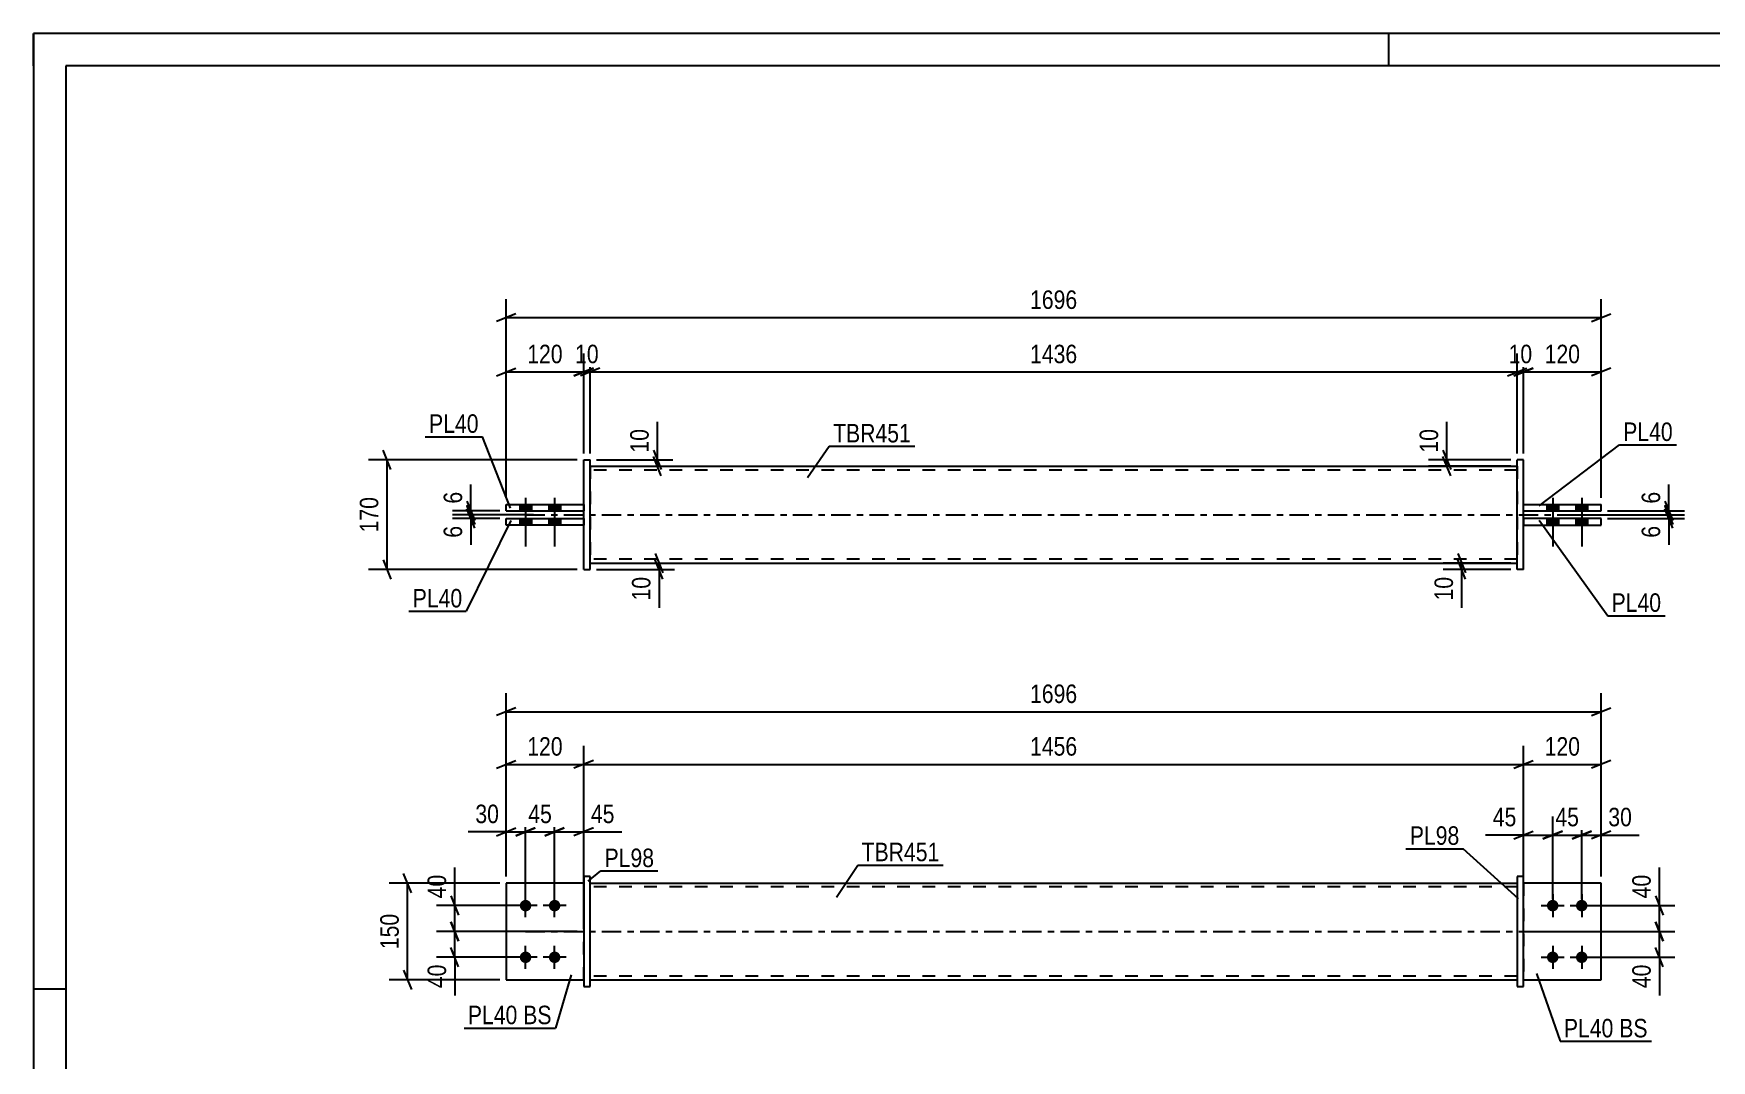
# Model space of a CAD drawing. Header units: millimetres. Extents: x 0 to 420, y 0 to 297.
# Drawn here: x 0 to 260, y 138 to 297 of the extents above; entities that cross this region are included whole.
import ezdxf

# ---------------------------------------------------------------- set-up
doc = ezdxf.new("R2010")
doc.units = ezdxf.units.MM
doc.linetypes.add('DXK_LINE_DOT2', pattern=[3.9198, 1.9599, -1.9599])
doc.linetypes.add('DXK_LINE_DOT3', pattern=[5.9187, 2.979, -0.9799, 0.9799, -0.9799])
doc.styles.add('Arial Narrow', font='ARIALN.TTF', dxfattribs={"height": 0.2})

# ---------------------------------------------------------------- blocks, each defined once
blk = doc.blocks.new('Unknown-580872287-1163')
at = {"color": 5, "linetype": 'Continuous'}
for p, q in [((420, 297), (0, 297)), ((0, 297), (0, 0)), ((0, 292), (0, 297)), ((210, 292), (210, 297)), ((415, 292), (5, 292)), ((5, 292), (5, 5)), ((5, 149), (0, 149))]:
    blk.add_line(p, q, dxfattribs=at)
blk = doc.blocks.new('Part-580872287-1766 - 1738')
at = {"color": 7, "linetype": 'DXK_LINE_DOT2'}
for p, q in [((242.86, 165.45), (230.86, 165.45)), ((230.86, 165.45), (230.86, 150.45)), ((242.86, 150.45), (242.86, 165.45)), ((230.86, 150.45), (242.86, 150.45))]:
    blk.add_line(p, q, dxfattribs=at)
blk = doc.blocks.new('Part-580872287-1796 - 1738')
at = {"color": 2, "linetype": 'Continuous'}
for p, q in [((85.23, 165.45), (73.23, 165.45)), ((73.23, 165.45), (73.23, 150.45)), ((73.23, 150.45), (85.23, 150.45))]:
    blk.add_line(p, q, dxfattribs=at)
at = {"color": 7, "linetype": 'DXK_LINE_DOT2'}
blk.add_line((85.23, 150.45), (85.23, 165.45), dxfattribs=at)
blk = doc.blocks.new('Part-580872287-1771 - 1738')
at = {"color": 2, "linetype": 'Continuous'}
for p, q in [((242.86, 165.45), (230.86, 165.45)), ((242.86, 150.45), (242.86, 165.45)), ((230.86, 150.45), (242.86, 150.45))]:
    blk.add_line(p, q, dxfattribs=at)
at = {"color": 7, "linetype": 'DXK_LINE_DOT2'}
blk.add_line((230.86, 165.45), (230.86, 150.45), dxfattribs=at)
blk = doc.blocks.new('Part-580872287-1786 - 1738')
at = {"color": 2, "linetype": 'Continuous'}
for p, q in [((229.86, 166.45), (229.86, 149.45)), ((230.86, 166.45), (229.86, 166.45)), ((230.86, 149.45), (230.86, 166.45)), ((229.86, 149.45), (230.86, 149.45))]:
    blk.add_line(p, q, dxfattribs=at)
blk = doc.blocks.new('Part-580872287-1791 - 1738')
at = {"color": 7, "linetype": 'DXK_LINE_DOT2'}
for p, q in [((85.23, 165.45), (73.23, 165.45)), ((73.23, 165.45), (73.23, 150.45)), ((85.23, 150.45), (85.23, 165.45)), ((73.23, 150.45), (85.23, 150.45))]:
    blk.add_line(p, q, dxfattribs=at)
blk = doc.blocks.new('Part-580872287-1801 - 1738')
at = {"color": 2, "linetype": 'Continuous'}
for p, q in [((86.23, 166.45), (85.23, 166.45)), ((85.23, 166.45), (85.23, 149.45)), ((86.23, 149.45), (86.23, 166.45)), ((85.23, 149.45), (86.23, 149.45))]:
    blk.add_line(p, q, dxfattribs=at)
blk = doc.blocks.new('Part-580872287-1806 - 1738')
at = {"color": 2, "linetype": 'Continuous'}
for p, q in [((86.23, 165.45), (229.86, 165.45)), ((86.23, 150.45), (229.86, 150.45))]:
    blk.add_line(p, q, dxfattribs=at)
at = {"color": 7, "linetype": 'DXK_LINE_DOT2'}
for p, q in [((86.23, 150.45), (86.23, 165.45)), ((229.86, 164.85), (86.23, 164.85)), ((229.86, 165.45), (229.86, 150.45)), ((229.86, 151.05), (86.23, 151.05))]:
    blk.add_line(p, q, dxfattribs=at)
at = {"color": 7, "linetype": 'DXK_LINE_DOT3'}
blk.add_line((76.23, 157.95), (239.86, 157.95), dxfattribs=at)
blk = doc.blocks.new('Bolt-580872287-1807 - 1738')
at = {"linetype": 'Continuous'}
for points in [[(235.36, 162.85, -1), (235.36, 161.05, -1)], [(239.86, 162.85, -1), (239.86, 161.05, -1)], [(235.36, 154.85, -1), (235.36, 153.05, -1)], [(239.86, 154.85, -1), (239.86, 153.05, -1)]]:
    blk.add_hatch(color=1, dxfattribs=at).paths.add_polyline_path(points)
at = {"color": 1, "linetype": 'Continuous'}
for p, q in [((233.56, 161.95), (237.16, 161.95)), ((235.36, 163.75), (235.36, 160.15)), ((238.06, 161.95), (241.66, 161.95)), ((239.86, 163.75), (239.86, 160.15)), ((233.56, 153.95), (237.16, 153.95)), ((235.36, 155.75), (235.36, 152.15)), ((238.06, 153.95), (241.66, 153.95)), ((239.86, 155.75), (239.86, 152.15))]:
    blk.add_line(p, q, dxfattribs=at)
blk = doc.blocks.new('Bolt-580872287-1808 - 1738')
at = {"linetype": 'Continuous'}
for points in [[(76.23, 161.05, -1), (76.23, 162.85, -1)], [(80.73, 161.05, -1), (80.73, 162.85, -1)], [(76.23, 153.05, -1), (76.23, 154.85, -1)], [(80.73, 153.05, -1), (80.73, 154.85, -1)]]:
    blk.add_hatch(color=1, dxfattribs=at).paths.add_polyline_path(points)
at = {"color": 1, "linetype": 'Continuous'}
for p, q in [((78.03, 161.95), (74.43, 161.95)), ((76.23, 160.15), (76.23, 163.75)), ((82.53, 161.95), (78.93, 161.95)), ((80.73, 160.15), (80.73, 163.75)), ((78.03, 153.95), (74.43, 153.95)), ((76.23, 152.15), (76.23, 155.75)), ((82.53, 153.95), (78.93, 153.95)), ((80.73, 152.15), (80.73, 155.75))]:
    blk.add_line(p, q, dxfattribs=at)
blk = doc.blocks.new('Part-580872287-1430 - 1390')
at = {"color": 2, "linetype": 'Continuous'}
for p, q in [((229.86, 213.99), (229.86, 230.99)), ((230.86, 230.99), (229.86, 230.99)), ((230.86, 213.99), (230.86, 230.99)), ((230.86, 213.99), (229.86, 213.99))]:
    blk.add_line(p, q, dxfattribs=at)
blk = doc.blocks.new('Part-580872287-1462 - 1390')
at = {"color": 2, "linetype": 'Continuous'}
for p, q in [((230.86, 224.09), (242.86, 224.09)), ((242.86, 223.09), (242.86, 224.09)), ((230.86, 223.09), (242.86, 223.09))]:
    blk.add_line(p, q, dxfattribs=at)
at = {"color": 7, "linetype": 'DXK_LINE_DOT2'}
blk.add_line((230.86, 223.09), (230.86, 224.09), dxfattribs=at)
blk = doc.blocks.new('Part-580872287-1398 - 1390')
at = {"color": 2, "linetype": 'Continuous'}
for p, q in [((85.23, 213.99), (85.23, 230.99)), ((85.23, 230.99), (86.23, 230.99)), ((86.23, 213.99), (86.23, 230.99)), ((85.23, 213.99), (86.23, 213.99))]:
    blk.add_line(p, q, dxfattribs=at)
blk = doc.blocks.new('Part-580872287-1435 - 1390')
at = {"color": 2, "linetype": 'Continuous'}
for p, q in [((242.86, 221.89), (230.86, 221.89)), ((242.86, 220.89), (242.86, 221.89)), ((230.86, 220.89), (242.86, 220.89))]:
    blk.add_line(p, q, dxfattribs=at)
at = {"color": 7, "linetype": 'DXK_LINE_DOT2'}
blk.add_line((230.86, 221.89), (230.86, 220.89), dxfattribs=at)
blk = doc.blocks.new('Part-580872287-1424 - 1390')
at = {"color": 2, "linetype": 'Continuous'}
for p, q in [((73.23, 221.89), (85.23, 221.89)), ((73.23, 220.89), (73.23, 221.89)), ((85.23, 220.89), (73.23, 220.89))]:
    blk.add_line(p, q, dxfattribs=at)
at = {"color": 7, "linetype": 'DXK_LINE_DOT2'}
blk.add_line((85.23, 221.89), (85.23, 220.89), dxfattribs=at)
blk = doc.blocks.new('Part-580872287-1429 - 1390')
at = {"color": 2, "linetype": 'Continuous'}
for p, q in [((73.23, 223.09), (73.23, 224.09)), ((73.23, 224.09), (85.23, 224.09)), ((73.23, 223.09), (85.23, 223.09))]:
    blk.add_line(p, q, dxfattribs=at)
at = {"color": 7, "linetype": 'DXK_LINE_DOT2'}
blk.add_line((85.23, 224.09), (85.23, 223.09), dxfattribs=at)
blk = doc.blocks.new('Part-580872287-1450 - 1390')
at = {"color": 2, "linetype": 'Continuous'}
for p, q in [((86.23, 229.99), (229.86, 229.99)), ((86.23, 214.99), (229.86, 214.99))]:
    blk.add_line(p, q, dxfattribs=at)
at = {"color": 7, "linetype": 'DXK_LINE_DOT2'}
for p, q in [((86.23, 229.99), (86.23, 214.99)), ((229.86, 229.39), (86.23, 229.39)), ((229.86, 229.99), (229.86, 214.99)), ((229.86, 215.59), (86.23, 215.59))]:
    blk.add_line(p, q, dxfattribs=at)
at = {"color": 7, "linetype": 'DXK_LINE_DOT3'}
blk.add_line((76.23, 222.49), (239.86, 222.49), dxfattribs=at)
blk = doc.blocks.new('Bolt-580872287-1451 - 1390')
at = {"linetype": 'Continuous'}
for points in [[(236.26, 224.09), (234.46, 224.09), (234.46, 223.09), (236.26, 223.09)], [(236.26, 224.09), (234.46, 224.09), (234.46, 223.09), (236.26, 223.09)], [(240.76, 224.09), (238.96, 224.09), (238.96, 223.09), (240.76, 223.09)], [(240.76, 224.09), (238.96, 224.09), (238.96, 223.09), (240.76, 223.09)], [(236.26, 221.89), (234.46, 221.89), (234.46, 220.89), (236.26, 220.89)], [(236.26, 221.89), (234.46, 221.89), (234.46, 220.89), (236.26, 220.89)], [(240.76, 221.89), (238.96, 221.89), (238.96, 220.89), (240.76, 220.89)], [(240.76, 221.89), (238.96, 221.89), (238.96, 220.89), (240.76, 220.89)]]:
    blk.add_hatch(color=1, dxfattribs=at).paths.add_polyline_path(points)
at = {"color": 1, "linetype": 'Continuous'}
for p, q in [((234.46, 224.09), (234.46, 223.09)), ((234.46, 224.09), (234.46, 223.09)), ((235.36, 225.09), (235.36, 217.59)), ((235.36, 225.09), (235.36, 217.59)), ((236.26, 224.09), (236.26, 223.09)), ((236.26, 224.09), (236.26, 223.09)), ((238.96, 224.09), (238.96, 223.09)), ((238.96, 224.09), (238.96, 223.09)), ((239.86, 225.09), (239.86, 217.59)), ((239.86, 225.09), (239.86, 217.59)), ((240.76, 224.09), (240.76, 223.09)), ((240.76, 224.09), (240.76, 223.09)), ((234.46, 221.89), (234.46, 220.89)), ((234.46, 221.89), (234.46, 220.89)), ((236.26, 221.89), (236.26, 220.89)), ((236.26, 221.89), (236.26, 220.89)), ((238.96, 221.89), (238.96, 220.89)), ((238.96, 221.89), (238.96, 220.89)), ((240.76, 221.89), (240.76, 220.89)), ((240.76, 221.89), (240.76, 220.89))]:
    blk.add_line(p, q, dxfattribs=at)
blk = doc.blocks.new('Bolt-580872287-1452 - 1390')
at = {"linetype": 'Continuous'}
for points in [[(75.33, 223.09), (77.13, 223.09), (77.13, 224.09), (75.33, 224.09)], [(75.33, 223.09), (77.13, 223.09), (77.13, 224.09), (75.33, 224.09)], [(79.83, 223.09), (81.63, 223.09), (81.63, 224.09), (79.83, 224.09)], [(79.83, 223.09), (81.63, 223.09), (81.63, 224.09), (79.83, 224.09)], [(75.33, 220.89), (77.13, 220.89), (77.13, 221.89), (75.33, 221.89)], [(75.33, 220.89), (77.13, 220.89), (77.13, 221.89), (75.33, 221.89)], [(79.83, 220.89), (81.63, 220.89), (81.63, 221.89), (79.83, 221.89)], [(79.83, 220.89), (81.63, 220.89), (81.63, 221.89), (79.83, 221.89)]]:
    blk.add_hatch(color=1, dxfattribs=at).paths.add_polyline_path(points)
at = {"color": 1, "linetype": 'Continuous'}
for p, q in [((75.33, 224.09), (75.33, 223.09)), ((75.33, 224.09), (75.33, 223.09)), ((76.23, 225.09), (76.23, 217.59)), ((76.23, 225.09), (76.23, 217.59)), ((77.13, 224.09), (77.13, 223.09)), ((77.13, 224.09), (77.13, 223.09)), ((79.83, 224.09), (79.83, 223.09)), ((79.83, 224.09), (79.83, 223.09)), ((80.73, 225.09), (80.73, 217.59)), ((80.73, 225.09), (80.73, 217.59)), ((81.63, 224.09), (81.63, 223.09)), ((81.63, 224.09), (81.63, 223.09)), ((75.33, 221.89), (75.33, 220.89)), ((75.33, 221.89), (75.33, 220.89)), ((77.13, 221.89), (77.13, 220.89)), ((77.13, 221.89), (77.13, 220.89)), ((79.83, 221.89), (79.83, 220.89)), ((79.83, 221.89), (79.83, 220.89)), ((81.63, 221.89), (81.63, 220.89)), ((81.63, 221.89), (81.63, 220.89))]:
    blk.add_line(p, q, dxfattribs=at)
blk = doc.blocks.new('StraightDimension-580872287-1914 - 1738')
at = {"color": 7, "linetype": 'Continuous'}
for p, q in [((85.23, 158.95), (85.23, 186.68)), ((230.86, 166.45), (230.86, 186.68)), ((86.73, 184.43), (83.73, 183.23)), ((85.23, 183.83), (230.86, 183.83)), ((229.36, 183.23), (232.36, 184.43))]:
    blk.add_line(p, q, dxfattribs=at)
at = {"color": 0}
blk.add_wipeout([(162.3, 184.58), (162.3, 188.78), (153.79, 188.78), (153.79, 184.58)], dxfattribs=at)
at = {"color": 3, "style": 'Arial Narrow'}
blk.add_text('1456', height=2.863, dxfattribs=at).set_placement((154.39, 185.18))
blk = doc.blocks.new('StraightDimension-580872287-1929 - 1738')
at = {"color": 7, "linetype": 'Continuous'}
for p, q in [((73.23, 166.45), (73.23, 186.68)), ((85.23, 158.95), (85.23, 186.68)), ((71.73, 183.23), (74.73, 184.43)), ((73.23, 183.83), (85.23, 183.83)), ((86.73, 184.43), (83.73, 183.23))]:
    blk.add_line(p, q, dxfattribs=at)
at = {"color": 0}
blk.add_wipeout([(82.57, 184.58), (82.57, 188.78), (75.89, 188.78), (75.89, 184.58)], dxfattribs=at)
at = {"color": 3, "style": 'Arial Narrow'}
blk.add_text('120', height=2.863, dxfattribs=at).set_placement((76.49, 185.18))
blk = doc.blocks.new('StraightDimension-580872287-2000 - 1738')
at = {"color": 7, "linetype": 'Continuous'}
for p, q in [((75.23, 161.95), (62.41, 161.95)), ((64.66, 163.45), (65.86, 160.45)), ((65.26, 157.95), (65.26, 161.95)), ((65.86, 156.45), (64.66, 159.45)), ((84.23, 157.95), (62.41, 157.95))]:
    blk.add_line(p, q, dxfattribs=at)
at = {"color": 0}
blk.add_wipeout([(64.51, 167.34), (60.31, 167.34), (60.31, 162.48), (64.51, 162.48)], dxfattribs=at)
at = {"color": 7, "linetype": 'Continuous'}
blk.add_line((65.26, 161.95), (65.26, 167.86), dxfattribs=at)
blk.add_line((65.26, 161.95), (65.26, 167.86), dxfattribs=at)
at = {"color": 3, "style": 'Arial Narrow'}
blk.add_text('40', height=2.863, rotation=90.0002, dxfattribs=at).set_placement((63.91, 163.08))
blk = doc.blocks.new('StraightDimension-580872287-1974 - 1738')
at = {"color": 7, "linetype": 'Continuous'}
for p, q in [((80.73, 162.95), (80.73, 176.23)), ((85.23, 166.45), (85.23, 176.23)), ((79.23, 172.78), (82.23, 173.98)), ((80.73, 173.38), (85.23, 173.38)), ((86.73, 173.98), (83.73, 172.78))]:
    blk.add_line(p, q, dxfattribs=at)
at = {"color": 0}
blk.add_wipeout([(90.61, 174.13), (90.61, 178.33), (85.75, 178.33), (85.75, 174.13)], dxfattribs=at)
at = {"color": 7, "linetype": 'Continuous'}
blk.add_line((85.23, 173.38), (91.13, 173.38), dxfattribs=at)
blk.add_line((85.23, 173.38), (91.13, 173.38), dxfattribs=at)
at = {"color": 3, "style": 'Arial Narrow'}
blk.add_text('45', height=2.863, dxfattribs=at).set_placement((86.35, 174.73))
blk = doc.blocks.new('StraightDimension-580872287-1810 - 1738')
at = {"color": 7, "linetype": 'Continuous'}
for p, q in [((239.86, 162.95), (239.86, 175.74)), ((242.86, 166.45), (242.86, 175.74)), ((238.36, 172.29), (241.36, 173.49)), ((239.86, 172.89), (242.86, 172.89)), ((244.36, 173.49), (241.36, 172.29))]:
    blk.add_line(p, q, dxfattribs=at)
at = {"color": 0}
blk.add_wipeout([(248.24, 173.64), (248.24, 177.84), (243.38, 177.84), (243.38, 173.64)], dxfattribs=at)
at = {"color": 7, "linetype": 'Continuous'}
blk.add_line((242.86, 172.89), (248.76, 172.89), dxfattribs=at)
blk.add_line((242.86, 172.89), (248.76, 172.89), dxfattribs=at)
at = {"color": 3, "style": 'Arial Narrow'}
blk.add_text('30', height=2.863, dxfattribs=at).set_placement((243.98, 174.24))
blk = doc.blocks.new('StraightDimension-580872287-1826 - 1738')
at = {"color": 7, "linetype": 'Continuous'}
for p, q in [((235.36, 162.95), (235.36, 175.74)), ((239.86, 162.95), (239.86, 175.74)), ((233.86, 172.29), (236.86, 173.49)), ((235.36, 172.89), (239.86, 172.89)), ((241.36, 173.49), (238.36, 172.29))]:
    blk.add_line(p, q, dxfattribs=at)
at = {"color": 0}
blk.add_wipeout([(240.04, 173.64), (240.04, 177.84), (235.18, 177.84), (235.18, 173.64)], dxfattribs=at)
at = {"color": 3, "style": 'Arial Narrow'}
blk.add_text('45', height=2.863, dxfattribs=at).set_placement((235.78, 174.24))
blk = doc.blocks.new('StraightDimension-580872287-1839 - 1738')
at = {"color": 7, "linetype": 'Continuous'}
for p, q in [((230.86, 166.45), (230.86, 175.74)), ((235.36, 162.95), (235.36, 175.74)), ((229.36, 172.29), (232.36, 173.49)), ((230.86, 172.89), (235.36, 172.89)), ((236.86, 173.49), (233.86, 172.29))]:
    blk.add_line(p, q, dxfattribs=at)
at = {"color": 0}
blk.add_wipeout([(230.33, 173.64), (230.33, 177.84), (225.48, 177.84), (225.48, 173.64)], dxfattribs=at)
at = {"color": 7, "linetype": 'Continuous'}
blk.add_line((230.86, 172.89), (224.95, 172.89), dxfattribs=at)
blk.add_line((230.86, 172.89), (224.95, 172.89), dxfattribs=at)
at = {"color": 3, "style": 'Arial Narrow'}
blk.add_text('45', height=2.863, dxfattribs=at).set_placement((226.08, 174.24))
blk = doc.blocks.new('StraightDimension-580872287-1856 - 1738')
at = {"color": 7, "linetype": 'Continuous'}
for p, q in [((74.73, 192.58), (71.73, 191.38)), ((73.23, 166.45), (73.23, 194.83)), ((241.36, 191.38), (244.36, 192.58)), ((242.86, 166.45), (242.86, 194.83)), ((73.23, 191.98), (242.86, 191.98))]:
    blk.add_line(p, q, dxfattribs=at)
at = {"color": 0}
blk.add_wipeout([(162.3, 192.73), (162.3, 196.93), (153.79, 196.93), (153.79, 192.73)], dxfattribs=at)
at = {"color": 3, "style": 'Arial Narrow'}
blk.add_text('1696', height=2.863, dxfattribs=at).set_placement((154.39, 193.33))
blk = doc.blocks.new('StraightDimension-580872287-1876 - 1738')
at = {"color": 7, "linetype": 'Continuous'}
for p, q in [((240.86, 161.95), (254.3, 161.95)), ((251.3, 163.45), (252.5, 160.45)), ((251.9, 157.95), (251.9, 161.95)), ((252.5, 156.45), (251.3, 159.45)), ((231.86, 157.95), (254.3, 157.95))]:
    blk.add_line(p, q, dxfattribs=at)
at = {"color": 0}
blk.add_wipeout([(251.15, 167.34), (246.95, 167.34), (246.95, 162.48), (251.15, 162.48)], dxfattribs=at)
at = {"color": 7, "linetype": 'Continuous'}
blk.add_line((251.9, 161.95), (251.9, 167.86), dxfattribs=at)
blk.add_line((251.9, 161.95), (251.9, 167.86), dxfattribs=at)
at = {"color": 3, "style": 'Arial Narrow'}
blk.add_text('40', height=2.863, rotation=90.0002, dxfattribs=at).set_placement((250.55, 163.08))
blk = doc.blocks.new('StraightDimension-580872287-1885 - 1738')
at = {"color": 7, "linetype": 'Continuous'}
for p, q in [((251.3, 159.45), (252.5, 156.45)), ((231.86, 157.95), (254.3, 157.95)), ((251.9, 153.95), (251.9, 157.95)), ((240.86, 153.95), (254.3, 153.95)), ((252.5, 152.45), (251.3, 155.45))]:
    blk.add_line(p, q, dxfattribs=at)
at = {"color": 0}
blk.add_wipeout([(251.15, 153.43), (246.95, 153.43), (246.95, 148.57), (251.15, 148.57)], dxfattribs=at)
at = {"color": 7, "linetype": 'Continuous'}
blk.add_line((251.9, 153.95), (251.9, 148.05), dxfattribs=at)
blk.add_line((251.9, 153.95), (251.9, 148.05), dxfattribs=at)
at = {"color": 3, "style": 'Arial Narrow'}
blk.add_text('40', height=2.863, rotation=90.0002, dxfattribs=at).set_placement((250.55, 149.17))
blk = doc.blocks.new('StraightDimension-580872287-1895 - 1738')
at = {"color": 7, "linetype": 'Continuous'}
for p, q in [((230.86, 166.45), (230.86, 186.68)), ((242.86, 166.45), (242.86, 186.68)), ((229.36, 183.23), (232.36, 184.43)), ((230.86, 183.83), (242.86, 183.83)), ((244.36, 184.43), (241.36, 183.23))]:
    blk.add_line(p, q, dxfattribs=at)
at = {"color": 0}
blk.add_wipeout([(240.2, 184.58), (240.2, 188.78), (233.52, 188.78), (233.52, 184.58)], dxfattribs=at)
at = {"color": 3, "style": 'Arial Narrow'}
blk.add_text('120', height=2.863, dxfattribs=at).set_placement((234.12, 185.18))
blk = doc.blocks.new('StraightDimension-580872287-1945 - 1738')
at = {"color": 7, "linetype": 'Continuous'}
for p, q in [((73.23, 166.45), (73.23, 176.23)), ((76.23, 162.95), (76.23, 176.23)), ((71.73, 172.78), (74.73, 173.98)), ((73.23, 173.38), (76.23, 173.38)), ((77.73, 173.98), (74.73, 172.78))]:
    blk.add_line(p, q, dxfattribs=at)
at = {"color": 0}
blk.add_wipeout([(72.7, 174.13), (72.7, 178.33), (67.85, 178.33), (67.85, 174.13)], dxfattribs=at)
at = {"color": 7, "linetype": 'Continuous'}
blk.add_line((73.23, 173.38), (67.32, 173.38), dxfattribs=at)
blk.add_line((73.23, 173.38), (67.32, 173.38), dxfattribs=at)
at = {"color": 3, "style": 'Arial Narrow'}
blk.add_text('30', height=2.863, dxfattribs=at).set_placement((68.45, 174.73))
blk = doc.blocks.new('StraightDimension-580872287-1961 - 1738')
at = {"color": 7, "linetype": 'Continuous'}
for p, q in [((76.23, 162.95), (76.23, 176.23)), ((80.73, 162.95), (80.73, 176.23)), ((74.73, 172.78), (77.73, 173.98)), ((76.23, 173.38), (80.73, 173.38)), ((82.23, 173.98), (79.23, 172.78))]:
    blk.add_line(p, q, dxfattribs=at)
at = {"color": 0}
blk.add_wipeout([(80.91, 174.13), (80.91, 178.33), (76.05, 178.33), (76.05, 174.13)], dxfattribs=at)
at = {"color": 3, "style": 'Arial Narrow'}
blk.add_text('45', height=2.863, dxfattribs=at).set_placement((76.65, 174.73))
blk = doc.blocks.new('StraightDimension-580872287-1991 - 1738')
at = {"color": 7, "linetype": 'Continuous'}
for p, q in [((64.66, 159.45), (65.86, 156.45)), ((84.23, 157.95), (62.41, 157.95)), ((65.26, 153.95), (65.26, 157.95)), ((75.23, 153.95), (62.41, 153.95)), ((65.86, 152.45), (64.66, 155.45))]:
    blk.add_line(p, q, dxfattribs=at)
at = {"color": 0}
blk.add_wipeout([(64.51, 153.43), (60.31, 153.43), (60.31, 148.57), (64.51, 148.57)], dxfattribs=at)
at = {"color": 7, "linetype": 'Continuous'}
blk.add_line((65.26, 153.95), (65.26, 148.05), dxfattribs=at)
blk.add_line((65.26, 153.95), (65.26, 148.05), dxfattribs=at)
at = {"color": 3, "style": 'Arial Narrow'}
blk.add_text('40', height=2.863, rotation=90.0002, dxfattribs=at).set_placement((63.91, 149.17))
blk = doc.blocks.new('StraightDimension-580872287-2010 - 1738')
at = {"color": 7, "linetype": 'Continuous'}
for p, q in [((58.53, 163.95), (57.33, 166.95)), ((72.23, 165.45), (55.08, 165.45)), ((57.93, 150.45), (57.93, 165.45)), ((57.33, 151.95), (58.53, 148.95)), ((72.23, 150.45), (55.08, 150.45))]:
    blk.add_line(p, q, dxfattribs=at)
at = {"color": 0}
blk.add_wipeout([(57.18, 161.3), (52.98, 161.3), (52.98, 154.61), (57.18, 154.61)], dxfattribs=at)
at = {"color": 3, "style": 'Arial Narrow'}
blk.add_text('150', height=2.863, rotation=90.0002, dxfattribs=at).set_placement((56.58, 155.21))
blk = doc.blocks.new('StraightDimension-580872287-1618 - 1390')
at = {"color": 7, "linetype": 'Continuous'}
for p, q in [((230.86, 231.99), (230.86, 247.45)), ((242.86, 225.09), (242.86, 247.45)), ((229.36, 244), (232.36, 245.2)), ((230.86, 244.6), (242.86, 244.6)), ((244.36, 245.2), (241.36, 244))]:
    blk.add_line(p, q, dxfattribs=at)
at = {"color": 0}
blk.add_wipeout([(240.2, 245.35), (240.2, 249.55), (233.52, 249.55), (233.52, 245.35)], dxfattribs=at)
at = {"color": 3, "style": 'Arial Narrow'}
blk.add_text('120', height=2.863, dxfattribs=at).set_placement((234.12, 245.95))
blk = doc.blocks.new('StraightDimension-580872287-1691 - 1390')
at = {"color": 7, "linetype": 'Continuous'}
for p, q in [((67.15, 223.99), (68.35, 220.99)), ((77.48, 222.49), (64.9, 222.49)), ((72.23, 221.89), (64.9, 221.89)), ((68.35, 220.39), (67.15, 223.39)), ((67.75, 221.89), (67.75, 222.49))]:
    blk.add_line(p, q, dxfattribs=at)
at = {"color": 0}
blk.add_wipeout([(67, 221.36), (62.8, 221.36), (62.8, 218.33), (67, 218.33)], dxfattribs=at)
at = {"color": 7, "linetype": 'Continuous'}
blk.add_line((67.75, 221.89), (67.75, 217.81), dxfattribs=at)
blk.add_line((67.75, 221.89), (67.75, 217.81), dxfattribs=at)
at = {"color": 3, "style": 'Arial Narrow'}
blk.add_text('6', height=2.86, rotation=90.0002, dxfattribs=at).set_placement((66.4, 218.93))
blk = doc.blocks.new('StraightDimension-580872287-1661 - 1390')
at = {"color": 7, "linetype": 'Continuous'}
for p, q in [((252.76, 224.59), (253.96, 221.59)), ((253.96, 220.99), (252.76, 223.99)), ((238.61, 222.49), (255.76, 222.49)), ((243.86, 223.09), (255.76, 223.09)), ((253.36, 222.49), (253.36, 223.09))]:
    blk.add_line(p, q, dxfattribs=at)
at = {"color": 0}
blk.add_wipeout([(252.61, 226.64), (248.41, 226.64), (248.41, 223.61), (252.61, 223.61)], dxfattribs=at)
at = {"color": 7, "linetype": 'Continuous'}
blk.add_line((253.36, 223.09), (253.36, 227.17), dxfattribs=at)
blk.add_line((253.36, 223.09), (253.36, 227.17), dxfattribs=at)
at = {"color": 3, "style": 'Arial Narrow'}
blk.add_text('6', height=2.86, rotation=90.0002, dxfattribs=at).set_placement((252.01, 224.21))
blk = doc.blocks.new('StraightDimension-580872287-1538 - 1390')
at = {"color": 7, "linetype": 'Continuous'}
for p, q in [((220.66, 216.49), (221.86, 213.49)), ((228.86, 214.99), (218.41, 214.99)), ((228.86, 213.99), (218.41, 213.99)), ((221.86, 212.49), (220.66, 215.49)), ((221.26, 213.99), (221.26, 214.99))]:
    blk.add_line(p, q, dxfattribs=at)
at = {"color": 0}
blk.add_wipeout([(220.51, 213.46), (216.31, 213.46), (216.31, 208.61), (220.51, 208.61)], dxfattribs=at)
at = {"color": 7, "linetype": 'Continuous'}
blk.add_line((221.26, 213.99), (221.26, 208.08), dxfattribs=at)
blk.add_line((221.26, 213.99), (221.26, 208.08), dxfattribs=at)
at = {"color": 3, "style": 'Arial Narrow'}
blk.add_text('10', height=2.863, rotation=90.0002, dxfattribs=at).set_placement((219.91, 209.21))
blk = doc.blocks.new('StraightDimension-580872287-1552 - 1390')
at = {"color": 7, "linetype": 'Continuous'}
for p, q in [((218.36, 232.49), (219.56, 229.49)), ((219.56, 228.49), (218.36, 231.49)), ((228.86, 230.99), (216.11, 230.99)), ((228.86, 229.99), (216.11, 229.99)), ((218.96, 229.99), (218.96, 230.99))]:
    blk.add_line(p, q, dxfattribs=at)
at = {"color": 0}
blk.add_wipeout([(218.21, 236.37), (214.01, 236.37), (214.01, 231.51), (218.21, 231.51)], dxfattribs=at)
at = {"color": 7, "linetype": 'Continuous'}
blk.add_line((218.96, 230.99), (218.96, 236.89), dxfattribs=at)
blk.add_line((218.96, 230.99), (218.96, 236.89), dxfattribs=at)
at = {"color": 3, "style": 'Arial Narrow'}
blk.add_text('10', height=2.863, rotation=90.0002, dxfattribs=at).set_placement((217.61, 232.11))
blk = doc.blocks.new('StraightDimension-580872287-1567 - 1390')
at = {"color": 7, "linetype": 'Continuous'}
for p, q in [((73.23, 225.09), (73.23, 255.86)), ((242.86, 225.09), (242.86, 255.86)), ((74.73, 253.61), (71.73, 252.41)), ((73.23, 253.01), (242.86, 253.01)), ((241.36, 252.41), (244.36, 253.61))]:
    blk.add_line(p, q, dxfattribs=at)
at = {"color": 0}
blk.add_wipeout([(162.3, 253.76), (162.3, 257.96), (153.79, 257.96), (153.79, 253.76)], dxfattribs=at)
at = {"color": 3, "style": 'Arial Narrow'}
blk.add_text('1696', height=2.863, dxfattribs=at).set_placement((154.39, 254.36))
blk = doc.blocks.new('StraightDimension-580872287-1578 - 1390')
at = {"color": 7, "linetype": 'Continuous'}
for p, q in [((229.86, 231.99), (229.86, 247.45)), ((230.86, 231.99), (230.86, 247.45)), ((228.36, 244), (231.36, 245.2)), ((232.36, 245.2), (229.36, 244)), ((229.86, 244.6), (230.86, 244.6))]:
    blk.add_line(p, q, dxfattribs=at)
at = {"color": 0}
blk.add_wipeout([(232.79, 245.35), (232.79, 249.55), (227.93, 249.55), (227.93, 245.35)], dxfattribs=at)
at = {"color": 3, "style": 'Arial Narrow'}
blk.add_text('10', height=2.863, dxfattribs=at).set_placement((228.53, 245.95))
blk = doc.blocks.new('StraightDimension-580872287-1588 - 1390')
at = {"color": 7, "linetype": 'Continuous'}
for p, q in [((86.23, 231.99), (86.23, 247.45)), ((229.86, 231.99), (229.86, 247.45)), ((87.73, 245.2), (84.73, 244)), ((86.23, 244.6), (229.86, 244.6)), ((228.36, 244), (231.36, 245.2))]:
    blk.add_line(p, q, dxfattribs=at)
at = {"color": 0}
blk.add_wipeout([(162.3, 245.35), (162.3, 249.55), (153.79, 249.55), (153.79, 245.35)], dxfattribs=at)
at = {"color": 3, "style": 'Arial Narrow'}
blk.add_text('1436', height=2.863, dxfattribs=at).set_placement((154.39, 245.95))
blk = doc.blocks.new('StraightDimension-580872287-1598 - 1390')
at = {"color": 7, "linetype": 'Continuous'}
for p, q in [((85.23, 231.99), (85.23, 247.45)), ((86.23, 231.99), (86.23, 247.45)), ((83.73, 244), (86.73, 245.2)), ((87.73, 245.2), (84.73, 244)), ((85.23, 244.6), (86.23, 244.6))]:
    blk.add_line(p, q, dxfattribs=at)
at = {"color": 0}
blk.add_wipeout([(88.16, 245.35), (88.16, 249.55), (83.3, 249.55), (83.3, 245.35)], dxfattribs=at)
at = {"color": 3, "style": 'Arial Narrow'}
blk.add_text('10', height=2.863, dxfattribs=at).set_placement((83.9, 245.95))
blk = doc.blocks.new('StraightDimension-580872287-1608 - 1390')
at = {"color": 7, "linetype": 'Continuous'}
for p, q in [((73.23, 225.09), (73.23, 247.45)), ((85.23, 231.99), (85.23, 247.45)), ((71.73, 244), (74.73, 245.2)), ((73.23, 244.6), (85.23, 244.6)), ((86.73, 245.2), (83.73, 244))]:
    blk.add_line(p, q, dxfattribs=at)
at = {"color": 0}
blk.add_wipeout([(82.57, 245.35), (82.57, 249.55), (75.89, 249.55), (75.89, 245.35)], dxfattribs=at)
at = {"color": 3, "style": 'Arial Narrow'}
blk.add_text('120', height=2.863, dxfattribs=at).set_placement((76.49, 245.95))
blk = doc.blocks.new('StraightDimension-580872287-1629 - 1390')
at = {"color": 7, "linetype": 'Continuous'}
for p, q in [((96.32, 216.49), (97.52, 213.49)), ((87.23, 214.99), (99.32, 214.99)), ((87.23, 213.99), (99.32, 213.99)), ((97.52, 212.49), (96.32, 215.49)), ((96.92, 213.99), (96.92, 214.99))]:
    blk.add_line(p, q, dxfattribs=at)
at = {"color": 0}
blk.add_wipeout([(96.17, 213.46), (91.97, 213.46), (91.97, 208.61), (96.17, 208.61)], dxfattribs=at)
at = {"color": 7, "linetype": 'Continuous'}
blk.add_line((96.92, 213.99), (96.92, 208.08), dxfattribs=at)
blk.add_line((96.92, 213.99), (96.92, 208.08), dxfattribs=at)
at = {"color": 3, "style": 'Arial Narrow'}
blk.add_text('10', height=2.863, rotation=90.0002, dxfattribs=at).set_placement((95.57, 209.21))
blk = doc.blocks.new('StraightDimension-580872287-1639 - 1390')
at = {"color": 7, "linetype": 'Continuous'}
for p, q in [((96.05, 232.49), (97.25, 229.49)), ((97.25, 228.49), (96.05, 231.49)), ((87.23, 230.99), (99.05, 230.99)), ((87.23, 229.99), (99.05, 229.99)), ((96.65, 229.99), (96.65, 230.99))]:
    blk.add_line(p, q, dxfattribs=at)
at = {"color": 0}
blk.add_wipeout([(95.9, 236.37), (91.7, 236.37), (91.7, 231.51), (95.9, 231.51)], dxfattribs=at)
at = {"color": 7, "linetype": 'Continuous'}
blk.add_line((96.65, 230.99), (96.65, 236.89), dxfattribs=at)
blk.add_line((96.65, 230.99), (96.65, 236.89), dxfattribs=at)
at = {"color": 3, "style": 'Arial Narrow'}
blk.add_text('10', height=2.863, rotation=90.0002, dxfattribs=at).set_placement((95.3, 232.11))
blk = doc.blocks.new('StraightDimension-580872287-1650 - 1390')
at = {"color": 7, "linetype": 'Continuous'}
for p, q in [((252.76, 223.99), (253.96, 220.99)), ((238.61, 222.49), (255.76, 222.49)), ((243.86, 221.89), (255.76, 221.89)), ((253.96, 220.39), (252.76, 223.39)), ((253.36, 221.89), (253.36, 222.49))]:
    blk.add_line(p, q, dxfattribs=at)
at = {"color": 0}
blk.add_wipeout([(252.61, 221.36), (248.41, 221.36), (248.41, 218.33), (252.61, 218.33)], dxfattribs=at)
at = {"color": 7, "linetype": 'Continuous'}
blk.add_line((253.36, 221.89), (253.36, 217.81), dxfattribs=at)
blk.add_line((253.36, 221.89), (253.36, 217.81), dxfattribs=at)
at = {"color": 3, "style": 'Arial Narrow'}
blk.add_text('6', height=2.86, rotation=90.0002, dxfattribs=at).set_placement((252.01, 218.93))
blk = doc.blocks.new('StraightDimension-580872287-1670 - 1390')
at = {"color": 7, "linetype": 'Continuous'}
for p, q in [((55.36, 229.49), (54.16, 232.49)), ((84.23, 230.99), (51.91, 230.99)), ((54.76, 213.99), (54.76, 230.99)), ((84.23, 213.99), (51.91, 213.99)), ((54.16, 215.49), (55.36, 212.49))]:
    blk.add_line(p, q, dxfattribs=at)
at = {"color": 0}
blk.add_wipeout([(54.01, 225.83), (49.81, 225.83), (49.81, 219.15), (54.01, 219.15)], dxfattribs=at)
at = {"color": 3, "style": 'Arial Narrow'}
blk.add_text('170', height=2.863, rotation=90.0002, dxfattribs=at).set_placement((53.41, 219.75))
blk = doc.blocks.new('StraightDimension-580872287-1681 - 1390')
at = {"color": 7, "linetype": 'Continuous'}
for p, q in [((67.15, 224.59), (68.35, 221.59)), ((68.35, 220.99), (67.15, 223.99)), ((72.23, 223.09), (64.9, 223.09)), ((77.48, 222.49), (64.9, 222.49)), ((67.75, 222.49), (67.75, 223.09))]:
    blk.add_line(p, q, dxfattribs=at)
at = {"color": 0}
blk.add_wipeout([(67, 226.64), (62.8, 226.64), (62.8, 223.61), (67, 223.61)], dxfattribs=at)
at = {"color": 7, "linetype": 'Continuous'}
blk.add_line((67.75, 223.09), (67.75, 227.17), dxfattribs=at)
blk.add_line((67.75, 223.09), (67.75, 227.17), dxfattribs=at)
at = {"color": 3, "style": 'Arial Narrow'}
blk.add_text('6', height=2.86, rotation=90.0002, dxfattribs=at).set_placement((66.4, 224.21))
blk = doc.blocks.new('Mark-580872287-1797 - 1738')
at = {"color": 0}
blk.add_wipeout([(96.14, 167.92), (96.14, 170.92), (88.47, 170.92), (88.47, 167.92)], dxfattribs=at)
blk.add_wipeout([(96.14, 167.92), (96.14, 170.92), (88.47, 170.92), (88.47, 167.92)], dxfattribs=at)
at = {"color": 30, "linetype": 'Continuous'}
for p, q in [((85.92, 165.76), (87.87, 167.32)), ((87.87, 167.32), (96.74, 167.32))]:
    blk.add_line(p, q, dxfattribs=at)
at = {"color": 3, "style": 'Arial Narrow'}
blk.add_text('PL98', height=2.863, dxfattribs=at).set_placement((88.47, 167.92))
blk = doc.blocks.new('MarkSet-580872287-2045 - 1738')
at = {"color": 0}
blk.add_wipeout([(74.97, 143.59), (74.97, 146.59), (67.29, 146.59), (67.29, 143.59)], dxfattribs=at)
blk.add_wipeout([(74.97, 143.59), (74.97, 146.59), (67.29, 146.59), (67.29, 143.59)], dxfattribs=at)
blk.add_wipeout([(80.25, 143.59), (80.25, 146.59), (75.87, 146.59), (75.87, 143.59)], dxfattribs=at)
blk.add_wipeout([(80.25, 143.59), (80.25, 146.59), (75.87, 146.59), (75.87, 143.59)], dxfattribs=at)
at = {"color": 30, "linetype": 'Continuous'}
for p in [(83.27, 151.23), (66.69, 142.99)]:
    blk.add_line(p, (80.85, 142.99), dxfattribs=at)
at = {"color": 3, "style": 'Arial Narrow'}
for s, p in [('PL40', (67.29, 143.59)), ('BS', (75.87, 143.59))]:
    blk.add_text(s, height=2.863, dxfattribs=at).set_placement(p)
blk = doc.blocks.new('Mark-580872287-1782 - 1738')
at = {"color": 0}
blk.add_wipeout([(220.91, 171.37), (220.91, 174.37), (213.23, 174.37), (213.23, 171.37)], dxfattribs=at)
blk.add_wipeout([(220.91, 171.37), (220.91, 174.37), (213.23, 174.37), (213.23, 171.37)], dxfattribs=at)
at = {"color": 30, "linetype": 'Continuous'}
for p in [(212.63, 170.77), (230.09, 163.03)]:
    blk.add_line(p, (221.51, 170.77), dxfattribs=at)
at = {"color": 3, "style": 'Arial Narrow'}
blk.add_text('PL98', height=2.863, dxfattribs=at).set_placement((213.23, 171.37))
blk = doc.blocks.new('MarkSet-580872287-2051 - 1738')
at = {"color": 0}
blk.add_wipeout([(244.78, 141.55), (244.78, 144.55), (237.1, 144.55), (237.1, 141.55)], dxfattribs=at)
blk.add_wipeout([(244.78, 141.55), (244.78, 144.55), (237.1, 144.55), (237.1, 141.55)], dxfattribs=at)
at = {"color": 30, "linetype": 'Continuous'}
blk.add_line((232.86, 151.42), (236.5, 140.95), dxfattribs=at)
at = {"color": 0}
blk.add_wipeout([(250.06, 141.55), (250.06, 144.55), (245.68, 144.55), (245.68, 141.55)], dxfattribs=at)
blk.add_wipeout([(250.06, 141.55), (250.06, 144.55), (245.68, 144.55), (245.68, 141.55)], dxfattribs=at)
at = {"color": 30, "linetype": 'Continuous'}
blk.add_line((236.5, 140.95), (250.66, 140.95), dxfattribs=at)
at = {"color": 3, "style": 'Arial Narrow'}
for s, p in [('PL40', (237.1, 141.55)), ('BS', (245.68, 141.55))]:
    blk.add_text(s, height=2.863, dxfattribs=at).set_placement(p)
blk = doc.blocks.new('Mark-580872287-1802 - 1738')
at = {"color": 0}
blk.add_wipeout([(140.35, 168.83), (140.35, 171.83), (128.3, 171.83), (128.3, 168.83)], dxfattribs=at)
blk.add_wipeout([(140.35, 168.83), (140.35, 171.83), (128.3, 171.83), (128.3, 168.83)], dxfattribs=at)
at = {"color": 30, "linetype": 'Continuous'}
for p, q in [((124.4, 163.26), (127.7, 168.23)), ((127.7, 168.23), (140.95, 168.23))]:
    blk.add_line(p, q, dxfattribs=at)
at = {"color": 3, "style": 'Arial Narrow'}
blk.add_text('TBR451', height=2.863, dxfattribs=at).set_placement((128.3, 168.83))
blk = doc.blocks.new('Mark-580872287-1431 - 1390')
at = {"color": 0}
blk.add_wipeout([(252.17, 207.45), (252.17, 210.45), (244.49, 210.45), (244.49, 207.45)], dxfattribs=at)
blk.add_wipeout([(252.17, 207.45), (252.17, 210.45), (244.49, 210.45), (244.49, 207.45)], dxfattribs=at)
at = {"color": 30, "linetype": 'Continuous'}
for p, q in [((233.29, 221.66), (243.89, 206.85)), ((243.89, 206.85), (252.77, 206.85))]:
    blk.add_line(p, q, dxfattribs=at)
at = {"color": 3, "style": 'Arial Narrow'}
blk.add_text('PL40', height=2.863, dxfattribs=at).set_placement((244.49, 207.45))
blk = doc.blocks.new('Mark-580872287-1419 - 1390')
at = {"color": 0}
blk.add_wipeout([(66.42, 208.13), (66.42, 211.13), (58.75, 211.13), (58.75, 208.13)], dxfattribs=at)
blk.add_wipeout([(66.42, 208.13), (66.42, 211.13), (58.75, 211.13), (58.75, 208.13)], dxfattribs=at)
at = {"color": 30, "linetype": 'Continuous'}
for p in [(73.96, 221.61), (58.15, 207.53)]:
    blk.add_line(p, (67.02, 207.53), dxfattribs=at)
at = {"color": 3, "style": 'Arial Narrow'}
blk.add_text('PL40', height=2.863, dxfattribs=at).set_placement((58.75, 208.13))
blk = doc.blocks.new('Mark-580872287-1425 - 1390')
at = {"color": 0}
blk.add_wipeout([(68.96, 235.17), (68.96, 238.17), (61.28, 238.17), (61.28, 235.17)], dxfattribs=at)
blk.add_wipeout([(68.96, 235.17), (68.96, 238.17), (61.28, 238.17), (61.28, 235.17)], dxfattribs=at)
at = {"color": 30, "linetype": 'Continuous'}
for p in [(60.68, 234.57), (73.89, 223.5)]:
    blk.add_line(p, (69.56, 234.57), dxfattribs=at)
at = {"color": 3, "style": 'Arial Narrow'}
blk.add_text('PL40', height=2.863, dxfattribs=at).set_placement((61.28, 235.17))
blk = doc.blocks.new('Mark-580872287-1446 - 1390')
at = {"color": 0}
blk.add_wipeout([(135.93, 233.68), (135.93, 236.68), (123.88, 236.68), (123.88, 233.68)], dxfattribs=at)
blk.add_wipeout([(135.93, 233.68), (135.93, 236.68), (123.88, 236.68), (123.88, 233.68)], dxfattribs=at)
at = {"color": 30, "linetype": 'Continuous'}
for p, q in [((119.9, 228.23), (123.28, 233.08)), ((123.28, 233.08), (136.53, 233.08))]:
    blk.add_line(p, q, dxfattribs=at)
at = {"color": 3, "style": 'Arial Narrow'}
blk.add_text('TBR451', height=2.863, dxfattribs=at).set_placement((123.88, 233.68))
blk = doc.blocks.new('Mark-580872287-1458 - 1390')
at = {"color": 0}
blk.add_wipeout([(253.96, 233.91), (253.96, 236.91), (246.29, 236.91), (246.29, 233.91)], dxfattribs=at)
blk.add_wipeout([(253.96, 233.91), (253.96, 236.91), (246.29, 236.91), (246.29, 233.91)], dxfattribs=at)
at = {"color": 30, "linetype": 'Continuous'}
for p, q in [((233.29, 223.86), (245.69, 233.31)), ((245.69, 233.31), (254.56, 233.31))]:
    blk.add_line(p, q, dxfattribs=at)
at = {"color": 3, "style": 'Arial Narrow'}
blk.add_text('PL40', height=2.863, dxfattribs=at).set_placement((246.29, 233.91))

msp = doc.modelspace()

# ---------------------------------------------------------------- block references
for name in ['Unknown-580872287-1163', 'Part-580872287-1450 - 1390', 'Part-580872287-1398 - 1390', 'Part-580872287-1430 - 1390', 'Part-580872287-1429 - 1390', 'Bolt-580872287-1452 - 1390', 'Part-580872287-1462 - 1390', 'Bolt-580872287-1451 - 1390', 'Part-580872287-1424 - 1390', 'Part-580872287-1435 - 1390', 'Part-580872287-1801 - 1738', 'Part-580872287-1786 - 1738', 'Part-580872287-1796 - 1738', 'Part-580872287-1791 - 1738', 'Part-580872287-1806 - 1738', 'Part-580872287-1766 - 1738', 'Part-580872287-1771 - 1738', 'Bolt-580872287-1808 - 1738', 'Bolt-580872287-1807 - 1738']:
    msp.add_blockref(name, (0, 0))

# ---------------------------------------------------------------- next in the draw order: block references
for name in ['StraightDimension-580872287-1618 - 1390', 'StraightDimension-580872287-1691 - 1390', 'StraightDimension-580872287-1629 - 1390', 'StraightDimension-580872287-1538 - 1390', 'StraightDimension-580872287-1914 - 1738', 'StraightDimension-580872287-1810 - 1738']:
    msp.add_blockref(name, (0, 0))

# ---------------------------------------------------------------- next in the draw order: block references
for name in ['StraightDimension-580872287-1552 - 1390', 'StraightDimension-580872287-1661 - 1390', 'StraightDimension-580872287-1929 - 1738', 'StraightDimension-580872287-1826 - 1738']:
    msp.add_blockref(name, (0, 0))

# ---------------------------------------------------------------- next in the draw order: block references
for name in ['StraightDimension-580872287-1567 - 1390', 'StraightDimension-580872287-1839 - 1738', 'StraightDimension-580872287-2000 - 1738']:
    msp.add_blockref(name, (0, 0))

# ---------------------------------------------------------------- next in the draw order: block references
for name in ['StraightDimension-580872287-1578 - 1390', 'StraightDimension-580872287-1650 - 1390', 'StraightDimension-580872287-1974 - 1738', 'StraightDimension-580872287-1991 - 1738']:
    msp.add_blockref(name, (0, 0))

# ---------------------------------------------------------------- next in the draw order: block references
for name in ['StraightDimension-580872287-1588 - 1390', 'Mark-580872287-1458 - 1390', 'Mark-580872287-1431 - 1390', 'StraightDimension-580872287-1856 - 1738']:
    msp.add_blockref(name, (0, 0))

# ---------------------------------------------------------------- next in the draw order: block references
for name in ['StraightDimension-580872287-1598 - 1390', 'Mark-580872287-1446 - 1390', 'StraightDimension-580872287-1945 - 1738', 'Mark-580872287-1802 - 1738', 'Mark-580872287-1797 - 1738', 'StraightDimension-580872287-1876 - 1738']:
    msp.add_blockref(name, (0, 0))

# ---------------------------------------------------------------- next in the draw order: block references
for name in ['StraightDimension-580872287-1608 - 1390', 'StraightDimension-580872287-1895 - 1738', 'StraightDimension-580872287-1961 - 1738', 'StraightDimension-580872287-2010 - 1738', 'StraightDimension-580872287-1885 - 1738']:
    msp.add_blockref(name, (0, 0))

# ---------------------------------------------------------------- next in the draw order: block references
for name in ['StraightDimension-580872287-1639 - 1390', 'StraightDimension-580872287-1670 - 1390', 'Mark-580872287-1782 - 1738', 'MarkSet-580872287-2045 - 1738', 'MarkSet-580872287-2051 - 1738']:
    msp.add_blockref(name, (0, 0))

# ---------------------------------------------------------------- next in the draw order: block references
msp.add_blockref('StraightDimension-580872287-1681 - 1390', (0, 0))

# ---------------------------------------------------------------- next in the draw order: block references
for name in ['Mark-580872287-1425 - 1390', 'Mark-580872287-1419 - 1390']:
    msp.add_blockref(name, (0, 0))

doc.saveas('drawing.dxf')
